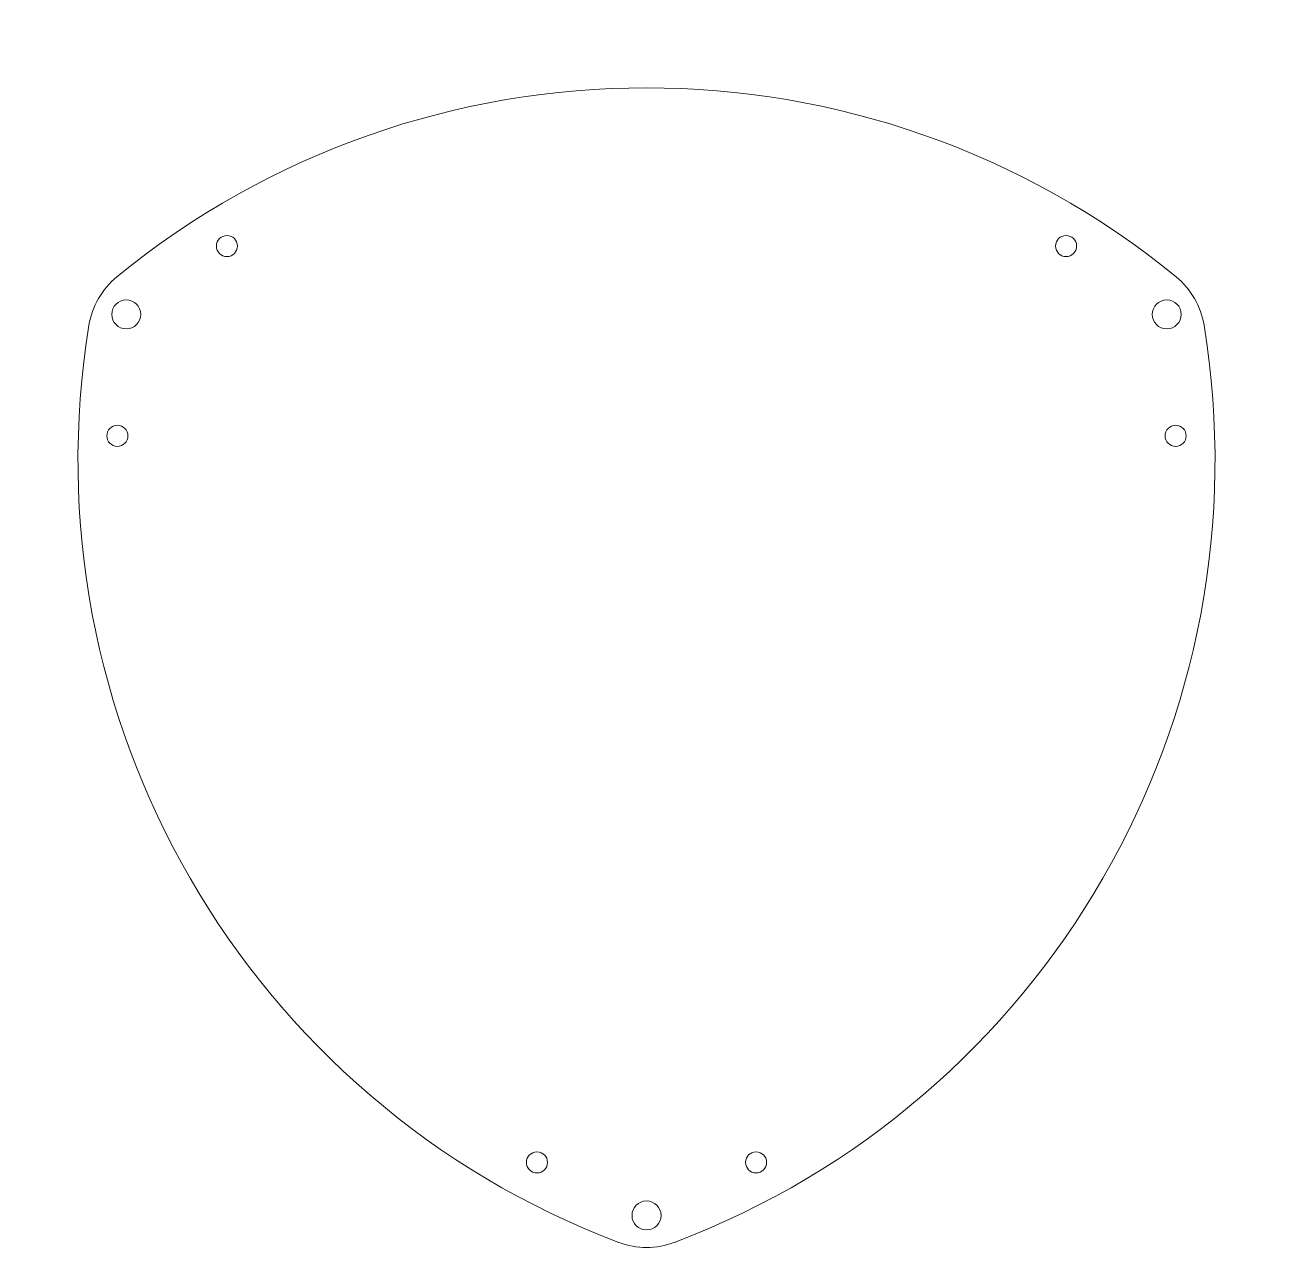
# Model space of a CAD drawing. Extents: x -80 to 156, y 48 to 281.
import ezdxf

# ---------------------------------------------------------------- set-up
doc = ezdxf.new("R2010")
doc.units = 0
doc.layers.get('0').update_dxf_attribs({"true_color": 0xffffff})
doc.layers.add('s001-#def-active-grp', color=7, linetype='Continuous', true_color=0xffffff)

# ---------------------------------------------------------------- blocks, each defined once
blk = doc.blocks.new('bed')
at = {"layer": 's001-#def-active-grp', "linetype": 'Continuous', "lineweight": 0}
for centre, radius, start, end in [((37.84, 110.13), 158.75, 50.7279, 129.2721), ((-41.79, 238.85), 2, 90, 180), ((-41.79, 238.85), 2, 0, 90), ((117.46, 238.85), 2, 90, 180), ((117.46, 238.85), 2, 0, 90), ((-41.79, 238.85), 2, 180, -90), ((-41.79, 238.85), 2, -90, 0), ((117.46, 238.85), 2, 180, -90), ((117.46, 238.85), 2, -90, 0), ((-53.16, 221.41), 15, 129.2721, 170.7279), ((128.83, 221.41), 15, 9.2721, 50.7279), ((-60.89, 225.88), 2.75, 90, 180), ((-60.89, 225.88), 2.75, 0, 90), ((136.56, 225.88), 2.75, 90, 180), ((136.56, 225.88), 2.75, 0, 90), ((-60.89, 225.88), 2.75, 180, -90), ((-60.89, 225.88), 2.75, -90, 0), ((136.56, 225.88), 2.75, 180, -90), ((136.56, 225.88), 2.75, -90, 0), ((88.71, 198.25), 158.75, 170.7279, -110.7279), ((-13.04, 198.25), 158.75, -69.2721, 9.2721), ((-62.58, 202.84), 2, 90, 180), ((-62.58, 202.84), 2, 0, 90), ((138.25, 202.84), 2, 90, 180), ((138.25, 202.84), 2, 0, 90), ((-62.58, 202.84), 2, 180, -90), ((-62.58, 202.84), 2, -90, 0), ((138.25, 202.84), 2, 180, -90), ((138.25, 202.84), 2, -90, 0), ((17.05, 64.94), 2, 90, 180), ((17.05, 64.94), 2, 0, 90), ((58.63, 64.94), 2, 90, 180), ((58.63, 64.94), 2, 0, 90), ((17.05, 64.94), 2, 180, -90), ((17.05, 64.94), 2, -90, 0), ((58.63, 64.94), 2, 180, -90), ((58.63, 64.94), 2, -90, 0), ((37.84, 54.88), 2.75, 90, 180), ((37.84, 54.88), 2.75, 0, 90), ((37.84, 54.88), 2.75, 180, -90), ((37.84, 54.88), 2.75, -90, 0), ((37.84, 63.81), 15, -110.7279, -69.2721)]:
    blk.add_arc(centre, radius, start, end, dxfattribs=at)

msp = doc.modelspace()

# ---------------------------------------------------------------- block references
msp.add_blockref('bed', (0, 0))

doc.saveas('drawing.dxf')
